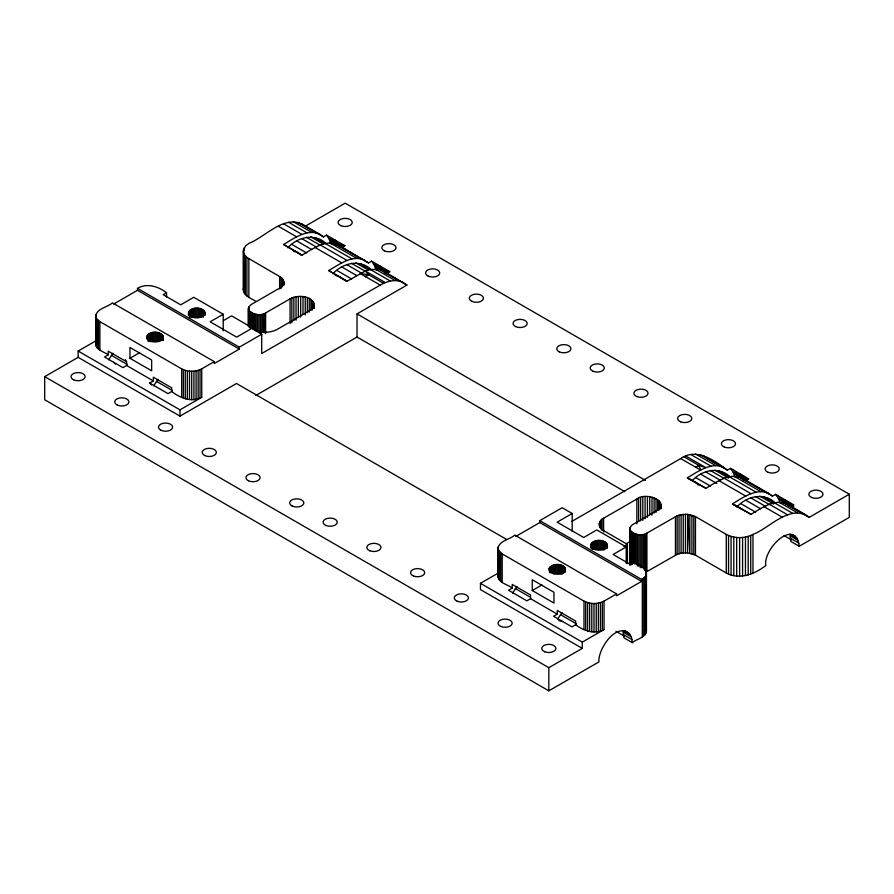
<?xml version="1.0" encoding="UTF-8"?>
<svg xmlns="http://www.w3.org/2000/svg" width="894" height="894" viewBox="0 0 894 894"><rect width="100%" height="100%" fill="white"/><g stroke="black" fill="none" stroke-linecap="round" stroke-linejoin="round"><path stroke-width="1.34" d="M255.963 301.434C251.415 298.384 243.738 296.205 243.324 289.622L243.324 251.069L245.381 246.118L248.856 243.358C265.239 237.323 286.192 212.046 305.111 226.294L345.173 203.173L849.3 494.226L849.3 517.358L799.225 546.268C794.788 516.754 762.727 549.587 765.834 565.544C754.972 573.97 739.349 580.228 726.274 572.965L695.476 555.185L687.598 552.883L687.676 514.341L681.094 514.642L677.138 515.804L646.921 533.103C641.501 537.987 623.699 532.031 632.427 524.733L656.866 510.619C669.908 500.092 644.641 491.901 636.841 499.053L603.606 518.241C597.963 520.453 597.963 528.421 603.606 530.634L627.409 544.368L627.409 563.645M146.795 336.546C147.756 343.631 161.311 343.709 163.278 337.15C161.59 329.897 145.767 330.512 146.795 338.971M188.533 312.453C189.494 319.538 203.039 319.616 205.005 313.056C203.173 305.491 186.578 306.597 188.5 315.683M607.294 544.915C605.964 551.833 592.443 551.866 590.789 545.116C593.001 537.719 609.417 538.993 607.261 548.156M314.14 308.396C316.264 295.847 298.104 294.037 290.069 298.853L265.619 312.956C260.199 317.839 242.397 311.883 251.125 304.586L279.643 288.125C284.918 286.058 284.918 278.615 279.643 276.559L246.934 257.472L244.252 254.432L243.324 251.069M214.269 361.623L201.731 368.876L201.731 397.294C191.763 402.836 179.929 397.875 171.682 391.505L171.682 387.806L153.321 377.201L153.321 380.911L126.613 365.49L126.613 361.779L108.241 351.186L108.241 354.884C104.274 351.666 96.429 350.437 95.747 344.279L95.747 315.861C97.088 308.173 107.593 307.368 112.443 302.842L214.269 361.623L214.269 363.556L239.313 349.096L239.313 347.174L137.486 288.382L137.486 290.304L239.313 349.096M95.747 344.279L95.926 343.005M243.324 289.622L243.559 287.913M616.569 593.895L604.031 601.137L604.031 629.555C594.734 634.695 583.458 630.862 575.647 624.738L575.647 621.028L557.286 610.434L557.286 614.133L530.578 598.712L530.578 595.013L512.217 584.408L512.217 588.118C507.893 584.374 498.975 583.324 498.047 576.552L498.047 548.134C499.388 540.445 509.893 539.63 514.743 535.104L616.569 593.895L616.569 595.817L641.613 581.368L641.613 579.435L539.786 520.643L539.786 522.577L641.613 581.368M498.047 576.552L498.226 575.267M626.202 563.455L626.202 546.938L613.139 554.481L630.628 564.583L633.958 562.65C641.02 564.393 653.033 574.026 641.613 579.435M632.293 642.641L631.387 636.908L623.04 632.092L623.945 637.824L632.293 642.641C636.606 638.897 645.535 637.858 646.451 631.075L646.451 573.255M549.195 568.405C549.341 575.792 563.052 576.015 565.533 569.824C564.494 562.907 552.246 562.851 549.195 568.405L549.195 570.83M314.14 305.647L312.811 308.218L310.095 310.408L276.861 329.595C270.301 333.037 261.964 333.037 255.405 329.595L231.602 315.861L223.466 320.555M108.643 359.846L112.935 353.253M153.712 385.862L158.003 379.279M512.608 593.068L516.9 586.486M557.677 619.095L561.968 612.502M338.435 244.99L341.832 247.504L344.905 245.727L326.545 235.122L323.472 236.899C311.09 225.992 294.696 237.804 283.599 244.498L301.96 255.103C312.632 249.191 325.572 238.664 338.435 244.99L368.54 262.925L371.613 261.149L389.974 271.754L386.901 273.519L389.259 274.883M365.143 260.411C352.281 254.075 339.34 264.613 328.668 270.524L346.805 281.364L365.333 271.016L370.351 269.485L379.548 269.485L383.504 271.016L406.938 285.085L357.03 313.906L357.03 337.038L624.917 491.7M687.341 477.977L687.564 477.731C698.661 471.026 715.066 459.214 727.437 470.132L730.51 468.355L748.881 478.961L745.808 480.726C733.426 469.819 717.022 481.631 705.925 488.336L687.341 477.977L696.75 483.028M732.409 503.992L732.644 503.747C743.73 497.053 760.135 485.241 772.517 496.148L775.59 494.382L793.95 504.976L790.877 506.753C778.495 495.846 762.101 507.658 751.005 514.352L732.409 503.992L741.819 509.055M287.812 247.783C297.613 236.921 314.889 232.686 326.344 243.749M332.881 273.81C342.681 262.948 359.958 258.712 371.412 269.776M692.761 480.156C702.494 469.708 719.268 466.377 730.309 476.983M736.857 507.032C746.646 496.17 763.934 491.946 775.377 502.998M137.486 288.382C146.806 282.694 158.584 286.471 166.563 292.796L166.563 296.931M113.639 304.072L137.486 290.304M166.563 292.796L163.222 294.729L180.711 304.82L193.774 297.277L223.209 314.263L223.209 330.791M506.809 539.551L236.497 383.492L179.985 416.123L78.158 357.332L78.158 351.051L96.273 340.592M631.387 636.908C619.039 618.011 597.717 648.295 598.902 661.918L548.827 690.827L44.7 399.774L44.7 376.642L78.158 357.332M108.241 354.884L104.553 357.019L122.914 367.624L126.613 365.49M129.943 358.271L151.645 370.798L151.645 360.003L129.943 347.475L129.943 358.271L139.62 352.683M223.209 314.263L210.135 321.806L236.664 337.127L251.695 328.456L261.707 334.244L261.707 353.51L380.229 285.085C387.158 281.074 396.042 278.738 403.54 282.582M151.533 385.057L149.622 383.034L153.321 380.911M239.313 347.174L261.707 334.244M385.37 282.582L365.333 271.016L368.63 274.737L365.3 276.659L368.63 274.737L383.56 283.353M171.682 391.505L167.983 393.639L149.622 383.034M78.158 351.051L179.985 409.843L201.731 397.294M255.785 395.483L357.03 337.038M539.786 520.643L562.181 507.714L572.194 513.502L572.194 531.394M515.939 536.344L539.786 522.577M572.194 513.502L557.174 522.174L583.704 537.495L596.779 529.941L626.202 546.938M571.758 521.459L680.703 458.566C695.186 448.252 711.87 458.689 724.039 467.618M480.458 583.324L582.285 642.115L582.285 648.385L480.458 589.593L480.458 583.324L498.573 572.864M680.703 458.566L700.728 470.132L698.963 465.45L695.633 467.182L698.963 465.45L705.869 467.618L685.843 456.052M512.217 588.118L508.518 590.252L526.879 600.846L530.578 598.712M532.243 590.532L553.945 603.059L553.945 592.264L532.243 579.737L532.243 590.532L541.92 584.955M626.158 543.775L629.711 541.719M623.923 546.39L627.409 544.368M557.286 614.133L553.587 616.268L571.948 626.873L575.647 624.738M645.792 533.662L645.792 572.216L677.138 554.358L681.094 553.196L687.598 552.883M689.844 514.642L689.844 553.196L687.676 514.341L695.476 516.631L726.274 534.411C734.443 538.691 744.814 538.691 752.983 534.411C769.365 528.376 790.318 503.098 809.238 517.358L849.3 494.226M582.285 642.115L604.031 629.555M44.7 376.642L548.827 667.695L582.285 648.385M95.747 315.861L96.44 318.387L99.904 321.65L181.694 368.876C187.818 372.083 195.596 372.083 201.731 368.876M498.047 548.134L498.74 550.659L502.204 553.911L583.994 601.137C590.118 604.344 597.896 604.344 604.031 601.137M201.228 308.944L201.228 317.426L195.864 316.699L191.975 317.538L191.975 309.067M159.49 333.037L159.49 341.519L154.137 340.793L150.237 341.642L150.237 333.16M604.098 541.451L604.098 549.933L598.868 548.938L594.868 549.587L594.868 541.105M562.371 565.544L562.371 574.026L557.141 573.032L553.129 573.68L553.129 565.198M368.63 274.737L360.193 273.519L380.229 285.085M558.784 620.637L562.784 621.576M344.905 245.727L330.266 241.581L337.228 245.481M388.812 271.363L375.335 267.597L378.821 269.552M335.161 275.341L337.619 276.056M384.61 272.804L388.13 274.145M326.545 235.122L329.372 239.324L343.352 247.023M371.613 261.149L374.452 265.339L388.421 273.039M747.529 480L733.348 472.546L730.51 468.355L747.328 480.246M793.738 506.697L778.417 498.573L775.59 494.382L792.397 506.272M337.876 243.392L328.612 238.195L335.731 240.43L339.541 246.778M382.945 269.418L373.681 264.211L380.788 266.446L384.062 271.675M301.703 223.791L320.074 234.396M742.4 478.223L769.108 493.644M787.469 504.25L805.84 514.843M306.262 226.964L323.472 236.899M341.832 247.504L368.54 262.925M391.617 276.246L406.938 285.085M707.411 458.566L727.437 470.132M749.284 482.738L751.608 484.079M753.933 485.42L772.517 496.148M790.877 506.753L809.238 517.358M297.747 222.26L316.118 232.865M334.479 243.47L361.187 258.88M379.548 269.485L399.573 281.051M700.047 454.532L720.083 466.098M738.444 476.692L765.152 492.113M783.513 502.719L801.873 513.312M293.333 221.746L311.693 232.351M330.054 242.956L356.762 258.366M375.122 268.971L395.159 280.537M695.633 454.018L715.658 465.584M734.03 476.178L760.738 491.599M779.099 502.204L797.459 512.798M288.561 222.26L306.921 232.865M325.282 243.47L351.99 258.88M370.351 269.485L390.387 281.051M690.861 454.532L710.886 466.098M729.247 476.692L755.955 492.113M792.687 513.312L763.889 496.796M314.844 237.547L325.181 243.503M359.924 263.562L370.25 269.53M718.821 470.769L729.146 476.737M726.554 475.63L728.845 476.96M310.844 236.899L323.46 244.185M355.913 262.914L368.529 270.212M714.809 470.121L728.576 478.078M759.878 496.148L773.656 504.093M283.543 223.791L301.904 234.396M320.264 244.99L346.973 260.411M724.229 478.223L750.938 493.644M769.309 504.25L787.67 514.843M306.351 237.234L320.13 245.191M351.42 263.261L365.199 271.217M710.328 470.467L724.095 478.424M755.396 496.494L769.164 504.439M684.033 456.834L698.963 465.45M301.691 238.586L316.61 247.202M346.76 264.602L361.679 273.218M705.657 471.82L720.575 480.424M750.725 497.835L765.644 506.451M278.403 226.294L296.763 236.899M315.124 247.504L341.832 262.925M719.1 480.726L745.808 496.148M764.169 506.753L782.529 517.358M296.763 240.944L311.682 249.56M341.832 266.971L356.751 275.587M700.728 474.178L716.798 483.453M745.808 500.204L760.727 508.809M291.723 244.364L306.642 252.968M336.792 270.379L351.722 278.995M695.7 477.586L710.618 486.202M740.768 503.613L755.687 512.217M792.129 534.4L795.705 536.456M790.05 534.12L797.213 538.255M798.32 540.535L789.972 535.707L790.877 541.451L799.225 546.268M283.599 244.498L301.96 255.103M328.668 270.524L347.028 281.118M687.564 477.731L705.925 488.336M732.644 503.747L751.005 514.352M790.642 538.411L798.99 543.228M784.072 535.595L791.335 539.786M357.03 313.906L645.434 480.413M625.197 630.773L628.773 632.84M623.129 630.505L630.281 634.628M623.721 634.785L632.069 639.601M615.932 631.276L624.403 636.159M111.381 355.343L127.451 364.618M156.45 381.358L172.52 390.633M515.346 588.565L530.265 597.181M560.426 614.591L576.485 623.867M337.854 275.821L346.805 281.364M292.785 249.806L301.736 255.349M786.552 504.54L778.417 498.573L780.283 503.311M741.484 478.513L733.348 472.546L735.214 477.284M704.003 456.052L706.562 457.94M383.504 271.016L386.052 272.893M792.944 505.758L784.764 499.679L788.586 506.026M747.876 479.743L739.707 473.664L743.517 480.011M786.91 502.64L791.212 506.16M741.841 476.625L746.144 480.134M767.343 498.36L769.432 500.115M722.274 472.345L724.364 474.088M363.377 265.127L365.467 266.881M318.309 239.111L320.387 240.866M696.515 483.274L698.337 485.107M292.55 250.041L294.372 251.885M113.728 362.316L115.438 364.115M125.272 359.656L126.613 361.779M645.759 628.549L646.451 631.075M374.452 265.339L376.318 270.077M329.372 239.324L331.249 244.051M752.983 534.411L752.983 572.965M750.725 535.528L750.725 574.071M748.2 536.422L748.2 574.965M745.462 537.071L745.462 575.624M742.579 537.473L742.579 576.027M739.629 537.607L739.629 576.161M736.678 537.473L736.678 576.027M733.795 537.071L733.795 575.624M731.057 536.422L731.057 574.965M728.532 535.528L728.532 574.071M726.274 534.411L726.274 572.965M695.476 516.631L695.476 555.185M693.789 515.804L693.789 554.358M691.9 515.134L691.9 553.688M685.463 514.24L685.463 552.794M683.251 514.341L683.251 552.894M681.094 514.642L681.094 553.196M679.038 515.134L679.038 553.688M677.138 515.804L677.138 554.358M675.451 516.631L675.451 555.185M661.001 504.495L661.001 508.63M660.912 505.848L660.912 508.608M660.711 503.154L660.711 508.664M660.051 501.869L660.051 508.753M659.023 500.651L659.023 510.284M657.66 499.556L657.66 510.563M656.006 498.595L656.006 512.363M654.106 497.813L654.106 512.955M652.005 497.22L652.005 515.123M649.759 496.829L649.759 514.732M647.435 496.662L647.435 517.324M646.921 533.103L646.921 571.657M646.284 571.97L646.284 632.36M645.759 575.781L645.759 633.6M645.099 496.718L645.099 518.755M644.909 576.965L644.909 634.796M644.529 534.109L644.529 569.903M643.747 578.06L643.747 635.88M643.166 534.433L643.166 567.478M642.808 496.997L642.808 520.409M642.305 579.033L642.305 636.863M641.724 534.634L641.724 567.679M640.629 497.489L640.629 520.9M640.249 534.701L640.249 567.746M638.618 498.181L638.618 521.593M638.774 534.634L638.774 566.304M637.333 534.433L637.333 566.103M636.841 499.053L636.841 523.839M635.958 534.109L635.958 564.393M634.695 533.662L634.695 563.946M633.567 533.103L633.567 563.399M632.427 532.444L632.427 564.114M631.466 531.796L631.466 564.84M630.683 531.058L630.683 564.103M630.125 530.276L630.125 564.695M629.778 527.739L629.778 565.243M607.082 544.122L607.082 547.754M606.646 543.351L606.646 546.983M605.987 542.636L605.987 548.692M605.126 541.999L605.126 549.262M603.606 518.241L603.606 532.008M602.925 541.004L602.925 549.486M602.332 601.964L602.332 630.393M602.053 519.291L602.053 530.298M601.628 540.691L601.628 549.173M600.813 520.464L600.813 528.723M600.444 602.634L600.444 631.063M600.265 540.501L600.265 548.983M599.908 521.727L599.908 527.236M599.349 523.068L599.349 525.817M598.868 540.457L598.868 548.938M598.388 603.126L598.388 631.555M597.471 540.535L597.471 549.017M596.13 540.758L596.13 549.24M596.231 603.428L596.231 631.846M594.007 603.528L594.007 631.946M593.717 541.574L593.717 548.849M592.733 542.144L592.733 549.419M591.917 542.803L591.917 548.871M591.794 603.428L591.794 631.846M591.314 543.541L591.314 547.173M590.934 544.312L590.934 547.955M590.789 545.116L590.789 547.541M589.638 603.126L589.638 631.555M587.581 602.634L587.581 631.063M585.682 601.964L585.682 630.393M583.994 601.137L583.994 629.555M565.354 568.215L565.354 571.847M564.907 567.444L564.907 572.294M564.259 566.729L564.259 572.786M563.399 566.092L563.399 573.356M561.186 565.109L561.186 573.579M559.901 564.784L559.901 573.266M558.538 564.595L558.538 573.076M557.141 564.55L557.141 573.032M555.744 564.628L555.744 573.11M554.392 564.852L554.392 573.333M551.989 565.667L551.989 572.942M550.995 566.237L550.995 572.294M550.19 566.897L550.19 572.965M549.587 567.634L549.587 572.484M548.827 667.695L548.827 690.827M502.204 553.911L502.204 582.329M500.752 552.939L500.752 581.357M499.59 551.844L499.59 580.262M498.74 550.659L498.74 579.077M498.226 546.849L498.226 577.826M314.23 304.295L314.23 308.419M313.939 302.954L313.939 308.464M313.28 301.658L313.28 308.542M312.252 300.44L312.252 310.084M310.888 299.345L310.888 310.363M309.235 298.395L309.235 312.162M307.335 297.601L307.335 312.755M305.234 297.009L305.234 314.911M302.988 296.629L302.988 314.52M300.663 296.462L300.663 317.113M298.328 296.517L298.328 317.169M296.037 296.797L296.037 320.197M293.858 297.289L293.858 320.689M291.846 297.97L291.846 322.756M290.069 298.853L290.069 323.628M283.8 282.336L283.8 285.097M283.096 279.811L283.096 285.32M282.247 278.626L282.247 286.885M281.085 277.531L281.085 288.55M279.643 276.559L279.643 288.941M265.619 312.956L265.619 333.618M264.49 313.515L264.49 332.791M263.227 313.962L263.227 331.864M261.864 314.286L261.864 332.188M260.422 314.487L260.422 332.389M258.947 314.554L258.947 332.456M257.461 314.487L257.461 331.015M256.019 314.286L256.019 330.814M254.656 313.962L254.656 330.489M253.393 313.515L253.393 328.657M252.264 312.956L252.264 328.109M251.125 312.297L251.125 327.45M250.152 311.648L250.152 328.176M249.381 310.922L249.381 327.439M248.856 258.779L248.856 297.333M248.811 306.765L248.811 326.656M248.465 307.592L248.465 325.818M248.353 308.441L248.353 326.344M246.934 257.472L246.934 296.026M245.381 256.019L245.381 294.573M244.252 247.694L244.252 250.454M244.252 254.432L244.252 292.986M243.559 249.359L243.559 291.321M205.005 313.056L205.005 315.481M204.916 312.252L204.916 314.677M204.592 311.458L204.592 315.101M204.044 310.721L204.044 315.571M203.284 310.039L203.284 317.314M202.335 309.447L202.335 316.711M199.988 308.564L199.988 317.046M200.032 369.703L200.032 398.121M198.658 308.318L198.658 316.8M198.144 370.373L198.144 398.791M197.272 308.195L197.272 316.677M196.088 370.865L196.088 399.283M195.864 308.218L195.864 316.699M194.49 308.363L194.49 316.845M193.931 371.166L193.931 399.584M193.182 308.653L193.182 317.135M191.707 371.267L191.707 399.685M190.903 309.581L190.903 316.856M189.997 310.207L189.997 317.471M189.494 371.166L189.494 399.584M189.293 310.9L189.293 315.75M188.79 311.66L188.79 315.291M187.338 370.865L187.338 399.283M185.281 370.373L185.281 398.791M183.382 369.703L183.382 398.121M181.694 368.876L181.694 397.294M179.985 409.843L179.985 416.123M163.189 336.345L163.121 340.379M162.864 335.552L162.864 340.402M162.306 334.814L162.306 339.664M161.546 334.132L161.546 340.189M160.607 333.54L160.607 340.804M158.26 332.669L158.26 341.139M156.919 332.412L156.919 340.893M155.534 332.289L155.534 340.77M154.137 332.311L154.137 340.793M152.762 332.456L152.762 340.938M151.455 332.747L151.455 341.229M149.175 333.674L149.175 340.949M148.27 334.3L148.27 341.564M147.555 334.993L147.555 339.843M147.063 335.753L147.063 338.178M99.904 321.65L99.904 350.068M98.452 320.667L98.452 349.085M97.29 319.571L97.29 348.001M96.44 318.387L96.44 346.805M95.926 314.587L95.926 345.565M283.621 281.062L283.566 285.208L283.621 281.062M204.748 455.538A7.085 4.09 0 0 0 216.27 453.102A7.085 4.09 0 0 0 206.86 448.553A7.085 4.09 0 0 0 204.748 455.538M161.009 430.282A7.085 4.09 0 0 0 172.531 427.846A7.085 4.09 0 0 0 163.121 423.309A7.085 4.09 0 0 0 161.009 430.282M117.282 405.038A7.085 4.09 0 0 0 128.803 402.602A7.085 4.09 0 0 0 119.394 398.053A7.085 4.09 0 0 0 117.282 405.038M248.487 480.782A7.085 4.09 0 0 0 260.009 478.346A7.085 4.09 0 0 0 250.599 473.809A7.085 4.09 0 0 0 248.487 480.782M292.215 506.038A7.085 4.09 0 0 0 303.736 503.601A7.085 4.09 0 0 0 294.327 499.053A7.085 4.09 0 0 0 292.215 506.038M340.625 225.579A7.085 4.09 0 0 0 352.147 223.142A7.085 4.09 0 0 0 342.737 218.605A7.085 4.09 0 0 0 340.625 225.579M384.364 250.834A7.085 4.09 0 0 0 395.886 248.398A7.085 4.09 0 0 0 386.476 243.85A7.085 4.09 0 0 0 384.364 250.834M428.103 276.078A7.085 4.09 0 0 0 439.624 273.653A7.085 4.09 0 0 0 430.215 269.105A7.085 4.09 0 0 0 428.103 276.078M471.831 301.334A7.085 4.09 0 0 0 483.352 298.898A7.085 4.09 0 0 0 473.943 294.361A7.085 4.09 0 0 0 471.831 301.334M515.57 326.578A7.085 4.09 0 0 0 527.091 324.153A7.085 4.09 0 0 0 517.682 319.605A7.085 4.09 0 0 0 515.57 326.578M559.309 351.834A7.085 4.09 0 0 0 570.83 349.398A7.085 4.09 0 0 0 561.421 344.861A7.085 4.09 0 0 0 559.309 351.834M73.543 379.782A7.085 4.09 0 0 0 85.064 377.346A7.085 4.09 0 0 0 75.655 372.809A7.085 4.09 0 0 0 73.543 379.782M768.102 472.323A7.085 4.09 0 0 0 779.233 469.339A7.085 4.09 0 0 0 769.198 465.26A7.085 4.09 0 0 0 768.102 472.323M724.375 447.067A7.085 4.09 0 0 0 735.494 444.083A7.085 4.09 0 0 0 725.459 440.016A7.085 4.09 0 0 0 724.375 447.067M680.636 421.823A7.085 4.09 0 0 0 691.766 418.839A7.085 4.09 0 0 0 681.72 414.76A7.085 4.09 0 0 0 680.636 421.823M636.897 396.567A7.085 4.09 0 0 0 648.027 393.583A7.085 4.09 0 0 0 637.992 389.516A7.085 4.09 0 0 0 636.897 396.567M593.169 371.312A7.085 4.09 0 0 0 604.288 368.339A7.085 4.09 0 0 0 594.253 364.26A7.085 4.09 0 0 0 593.169 371.312M544.759 651.771A7.085 4.09 0 0 0 555.878 648.787A7.085 4.09 0 0 0 545.843 644.719A7.085 4.09 0 0 0 544.759 651.771M501.02 626.515A7.085 4.09 0 0 0 512.15 623.543A7.085 4.09 0 0 0 502.104 619.464A7.085 4.09 0 0 0 501.02 626.515M457.281 601.271A7.085 4.09 0 0 0 468.411 598.287A7.085 4.09 0 0 0 458.376 594.219A7.085 4.09 0 0 0 457.281 601.271M413.553 576.015A7.085 4.09 0 0 0 424.672 573.032A7.085 4.09 0 0 0 414.637 568.964A7.085 4.09 0 0 0 413.553 576.015M369.814 550.771A7.085 4.09 0 0 0 380.945 547.787A7.085 4.09 0 0 0 370.898 543.72A7.085 4.09 0 0 0 369.814 550.771M326.075 525.516A7.085 4.09 0 0 0 337.206 522.532A7.085 4.09 0 0 0 327.17 518.464A7.085 4.09 0 0 0 326.075 525.516M811.841 497.567A7.085 4.09 0 0 0 822.972 494.583A7.085 4.09 0 0 0 812.937 490.515A7.085 4.09 0 0 0 811.841 497.567"/></g></svg>
